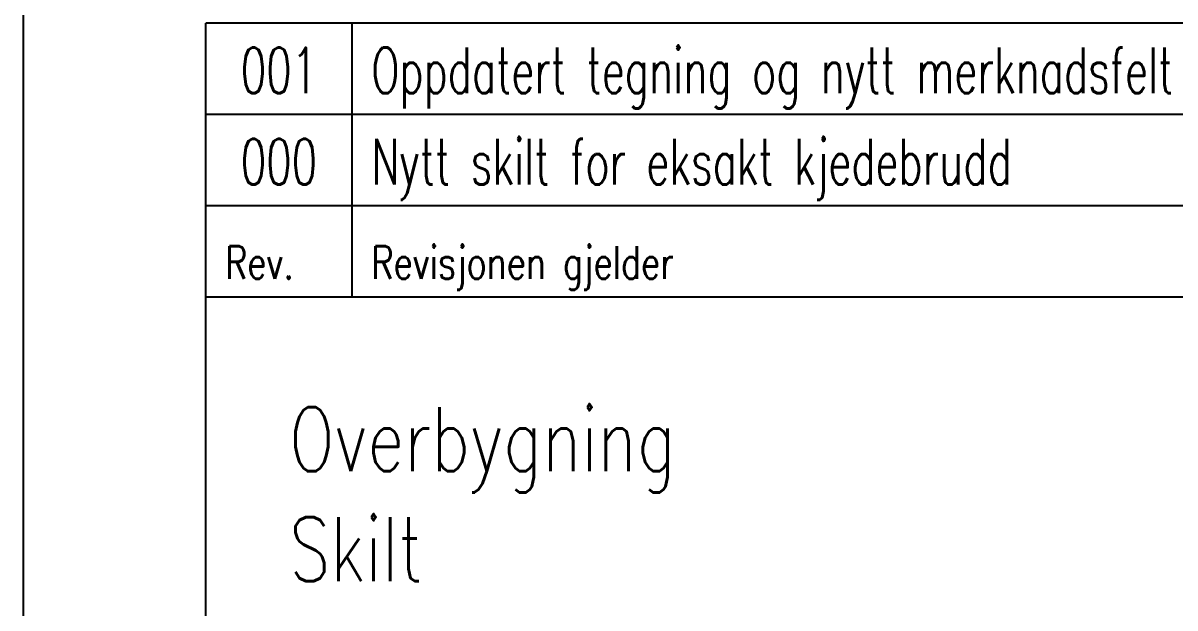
# Model space of a CAD drawing. Header units: millimetres. Extents: x 0 to 180, y 0 to 277.
# Drawn here: x 0 to 63, y 32 to 64 of the extents above; entities that cross this region are included whole.
import ezdxf
from ezdxf.enums import TextEntityAlignment as Align

# ---------------------------------------------------------------- set-up
doc = ezdxf.new("R2010")
doc.units = ezdxf.units.MM
for name, color, linetype in [('RAMME', 7, 'Continuous'), ('TITT-018', 4, 'Continuous'), ('TITT-050', 5, 'Continuous'), ('TITT-TEKST18', 4, 'Continuous'), ('TITT-TEKST25', 2, 'Continuous'), ('TITT-TEKST35', 7, 'Continuous'), ('TITT-TEKST50', 5, 'Continuous')]:
    doc.layers.add(name, color=color, linetype=linetype)
doc.styles.add('TITTEL', font='romans.shx', dxfattribs={"width": 0.65})

# ---------------------------------------------------------------- blocks, each defined once
blk = doc.blocks.new('Revisjonslinje V00')
at = {"layer": 'TITT-018'}
blk.add_line((170, 5), (0, 5), dxfattribs=at)
at = {"layer": 'TITT-050'}
for p, q in [((0, 0), (0, 5)), ((8, 0), (8, 5))]:
    blk.add_line(p, q, dxfattribs=at)
at = {"layer": 'TITT-TEKST25', "style": 'TITTEL', "width": 0.65}
for tag, p in [('2A', (4, 1.16)), ('2C', (115, 1.16)), ('2D', (131, 1.16)), ('2E', (147, 1.16)), ('2F', (162.5, 1.16))]:
    blk.add_attdef(tag, text='', height=2.5, dxfattribs=at).set_placement(p, align=Align.CENTER)
blk.add_attdef('2B', (9.059, 1.16), '', height=2.5, dxfattribs=at)
blk = doc.blocks.new('TITF_JBV00')
at = {"layer": 'TITT-018'}
for p, q in [((0, 59), (-170, 59)), ((0, 54), (-170, 54))]:
    blk.add_line(p, q, dxfattribs=at)
at = {"layer": 'TITT-050'}
for p, q in [((-170, 49), (-170, 59)), ((-162, 49), (-162, 59)), ((0, 49), (-170, 49)), ((-170, 0), (-170, 49))]:
    blk.add_line(p, q, dxfattribs=at)
at = {"layer": 'TITT-TEKST18', "style": 'TITTEL', "width": 0.75}
for s, p in [('Rev.', (-168.941, 50)), ('Revisjonen gjelder', (-160.941, 50))]:
    blk.add_text(s, height=1.8, dxfattribs=at).set_placement(p)
at = {"layer": 'TITT-TEKST25', "style": 'TITTEL', "width": 0.65}
for tag, p in [('2A', (-166, 55.16)), ('2C', (-55, 55.16)), ('2D', (-39, 55.16)), ('2E', (-23, 55.16)), ('2F', (-7.5, 55.16))]:
    blk.add_attdef(tag, text='', height=2.5, dxfattribs=at).set_placement(p, align=Align.CENTER)
for tag, p in [('2B', (-160.941, 55.16)), ('3B', (-29.941, 45)), ('3C', (-29.941, 40)), ('3D', (-29.941, 35)), ('3E', (-45.941, 30)), ('3F', (-45.941, 25)), ('3G', (-45.941, 20)), ('3H', (-45.941, 15))]:
    blk.add_attdef(tag, p, '', height=2.5, dxfattribs=at)
at = {"layer": 'TITT-TEKST35', "style": 'TITTEL', "width": 0.75}
for tag, p in [('1A', (-165.437, 39.483)), ('1B', (-165.437, 33.468)), ('1C', (-165.437, 27.021)), ('1D', (-165.437, 20.192))]:
    blk.add_attdef(tag, p, '', height=3.5, dxfattribs=at)
blk.add_attdef('3A', text='', height=3.5, dxfattribs=at).set_placement((-56.159, 38.525), align=Align.CENTER)
at = {"layer": 'TITT-TEKST50', "style": 'TITTEL', "width": 0.65}
blk.add_attdef('4A', (-57.323, 2.998), '', height=5, dxfattribs=at)
blk.add_attdef('4B', text='', height=5, dxfattribs=at).set_placement((-7, 2.998), align=Align.CENTER)

msp = doc.modelspace()

# ---------------------------------------------------------------- linework, layer by layer
at = {"layer": 'RAMME'}
msp.add_lwpolyline([(0, 0), (180, 0), (180, 277), (0, 277)], close=True, dxfattribs=at)

# ---------------------------------------------------------------- block references
at = {"layer": 'RAMME', "ltscale": 5}
ref = msp.add_blockref('Revisjonslinje V00', (10, 59), dxfattribs=at)
ref.add_attrib('2A', '001', dxfattribs={"layer": 'TITT-TEKST25', "height": 2.5, "style": 'TITTEL', "width": 0.65}).set_placement((14, 60.16), align=Align.CENTER)
ref.add_attrib('2B', 'Oppdatert tegning og nytt merknadsfelt', (19.059, 60.16), dxfattribs={"layer": 'TITT-TEKST25', "height": 2.5, "style": 'TITTEL', "width": 0.65})
ref = msp.add_blockref('TITF_JBV00', (180, 0), dxfattribs=at)
ref.add_attrib('1A', 'Overbygning', (14.563, 39.483), dxfattribs={"layer": 'TITT-TEKST35', "height": 3.5, "style": 'TITTEL', "width": 0.75})
ref.add_attrib('1B', 'Skilt', (14.563, 33.468), dxfattribs={"layer": 'TITT-TEKST35', "height": 3.5, "style": 'TITTEL', "width": 0.75})
ref.add_attrib('2A', '000', dxfattribs={"layer": 'TITT-TEKST25', "height": 2.5, "style": 'TITTEL', "width": 0.65}).set_placement((14, 55.16), align=Align.CENTER)
ref.add_attrib('2B', 'Nytt skilt for eksakt kjedebrudd', (19.059, 55.16), dxfattribs={"layer": 'TITT-TEKST25', "height": 2.5, "style": 'TITTEL', "width": 0.65})

doc.saveas('drawing.dxf')
